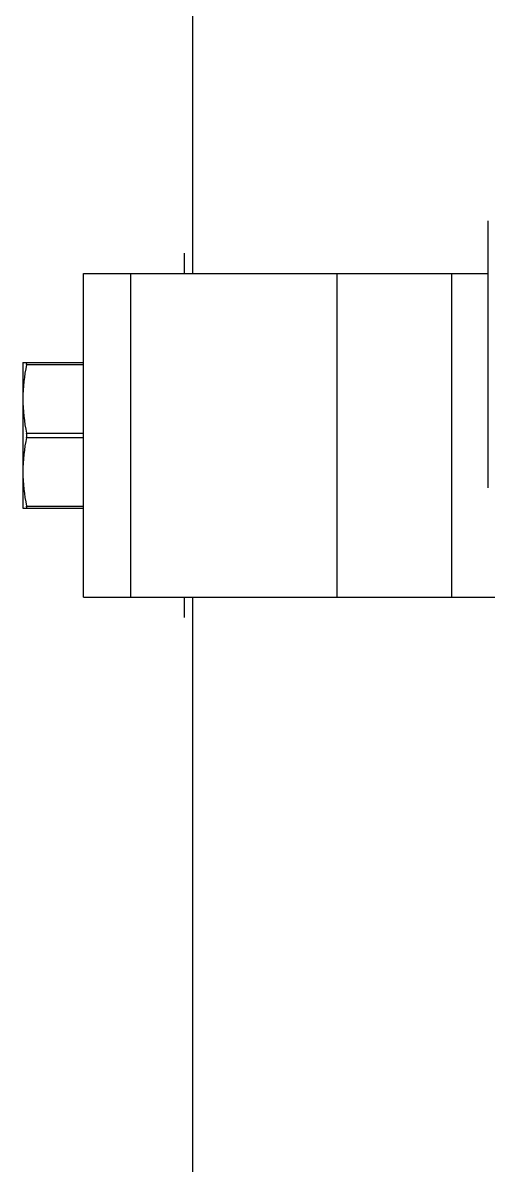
# Model space of a CAD drawing. Extents: x 27938 to 1042331, y -235042 to 1535213.
# Drawn here: x 731909 to 732577, y 767975 to 769615 of the extents above; entities that cross this region are included whole.
import ezdxf

# ---------------------------------------------------------------- set-up
doc = ezdxf.new("R2010")
doc.units = 0
doc.header["$LTSCALE"] = 1000
doc.header["$MEASUREMENT"] = 0

msp = doc.modelspace()

# ---------------------------------------------------------------- linework, layer by layer
at = {"linetype": 'Continuous'}
for p, q in [((732153.1, 769254.9), (732153.1, 770813.5)), ((732577, 768947.1), (732577, 769330.4)), ((732141.4, 769254.9), (732141.4, 769283.9)), ((731996.2, 768790.3), (731996.2, 769254.9)), ((731996.2, 769254.9), (732577, 769254.9)), ((732064.3, 768790.3), (732064.3, 769254.9)), ((732360.5, 768790.3), (732360.5, 769254.9)), ((732524.8, 768790.3), (732524.8, 769254.9)), ((731909.1, 769127.1), (731909.1, 768918)), ((731909.1, 769127.1), (731996.2, 769127.1)), ((731914.4, 769124.2), (731996.2, 769124.2)), ((731914.4, 769025.5), (731996.2, 769025.5)), ((731914.4, 769019.7), (731996.2, 769019.7)), ((731909.1, 768918), (731996.2, 768918)), ((731914.4, 768920.9), (731996.2, 768920.9)), ((731996.2, 768790.3), (733634.1, 768790.3)), ((732141.4, 768761.2), (732141.4, 768790.3)), ((732153.1, 767890), (732153.1, 768790.3))]:
    msp.add_line(p, q, dxfattribs=at)
for points in [[(731914.4, 769124.2), (731911.1, 769108), (731909.1, 769091.4), (731909.1, 769074.9)], [(731909.1, 769074.9), (731909.1, 769058.3), (731911.1, 769041.7), (731914.4, 769025.5)], [(731914.4, 769019.7), (731911.1, 769003.5), (731909.1, 768986.9), (731909.1, 768970.3)], [(731914.4, 769019.7), (731914.8, 769021.6), (731914.8, 769023.6), (731914.4, 769025.5)], [(731909.1, 768970.3), (731909.1, 768953.8), (731911.1, 768937.2), (731914.4, 768920.9)]]:
    msp.add_open_spline(points, degree=3, dxfattribs=at)
for points, knots in [([(731914.4, 769124.2), (731914.5, 769124.9), (731914.7, 769125.6), (731914.7, 769127.1), (731914.4, 769127.1)], [0, 0, 0, 0, 0.722341, 1, 1, 1, 1]), ([(731914.4, 768918), (731914.7, 768918), (731914.7, 768919.6), (731914.5, 768920.2), (731914.4, 768920.9)], [0, 0, 0, 0, 0.27764, 1, 1, 1, 1])]:
    msp.add_open_spline(points, degree=3, knots=knots, dxfattribs=at)

doc.saveas('drawing.dxf')
